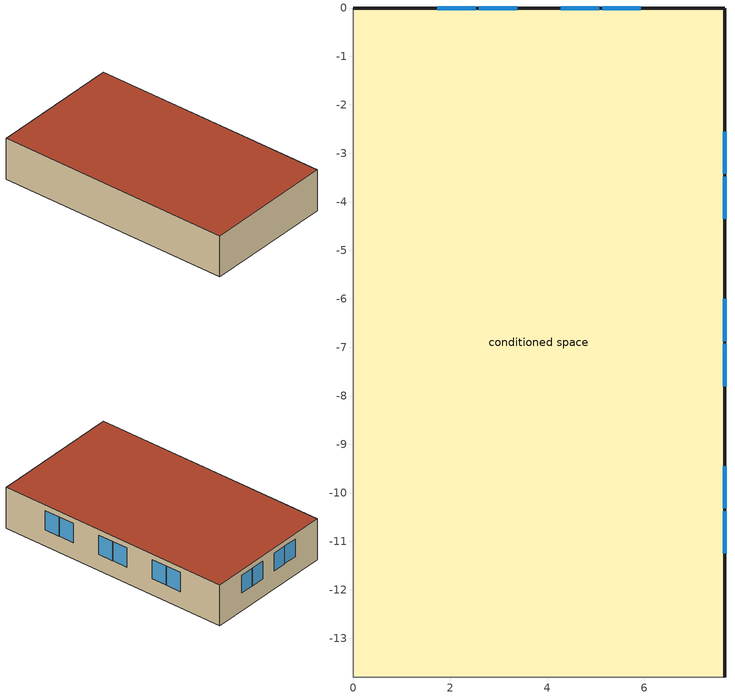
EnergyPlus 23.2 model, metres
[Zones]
conditioned space
 floor adiabatic: 0,-13.79 0,0 7.66,0 7.66,-13.79 z0
 wall outside: 7.66,-13.79 7.66,0 0,0 z0:2.44
 wall adiabatic: 0,0 0,-13.79 7.66,-13.79 z0:2.44
 window: 5.93,0 5.14,0 / 5.08,0 4.28,0 / 3.38,0 2.59,0 / 2.52,0 1.73,0 z1.07:2.13; 7.66,-11.25 7.66,-10.38 / 7.66,-10.32 7.66,-9.45 / 7.66,-7.8 7.66,-6.93 / 7.66,-6.87 7.66,-6 / 7.66,-4.35 7.66,-3.48 / 7.66,-3.42 7.66,-2.55 z0.97:2.13
 roof outside: 7.66,-13.79 7.66,0 0,0 0,-13.79 z2.44
[Building]
Building 1
[Zone]
conditioned space: Multiplier=1; Part of Total Floor Area=Yes
[Space]
conditioned space 1: Zone=conditioned space; Space Type=Space Type 1
[SpaceList]
Space Type 1: conditioned space 1
